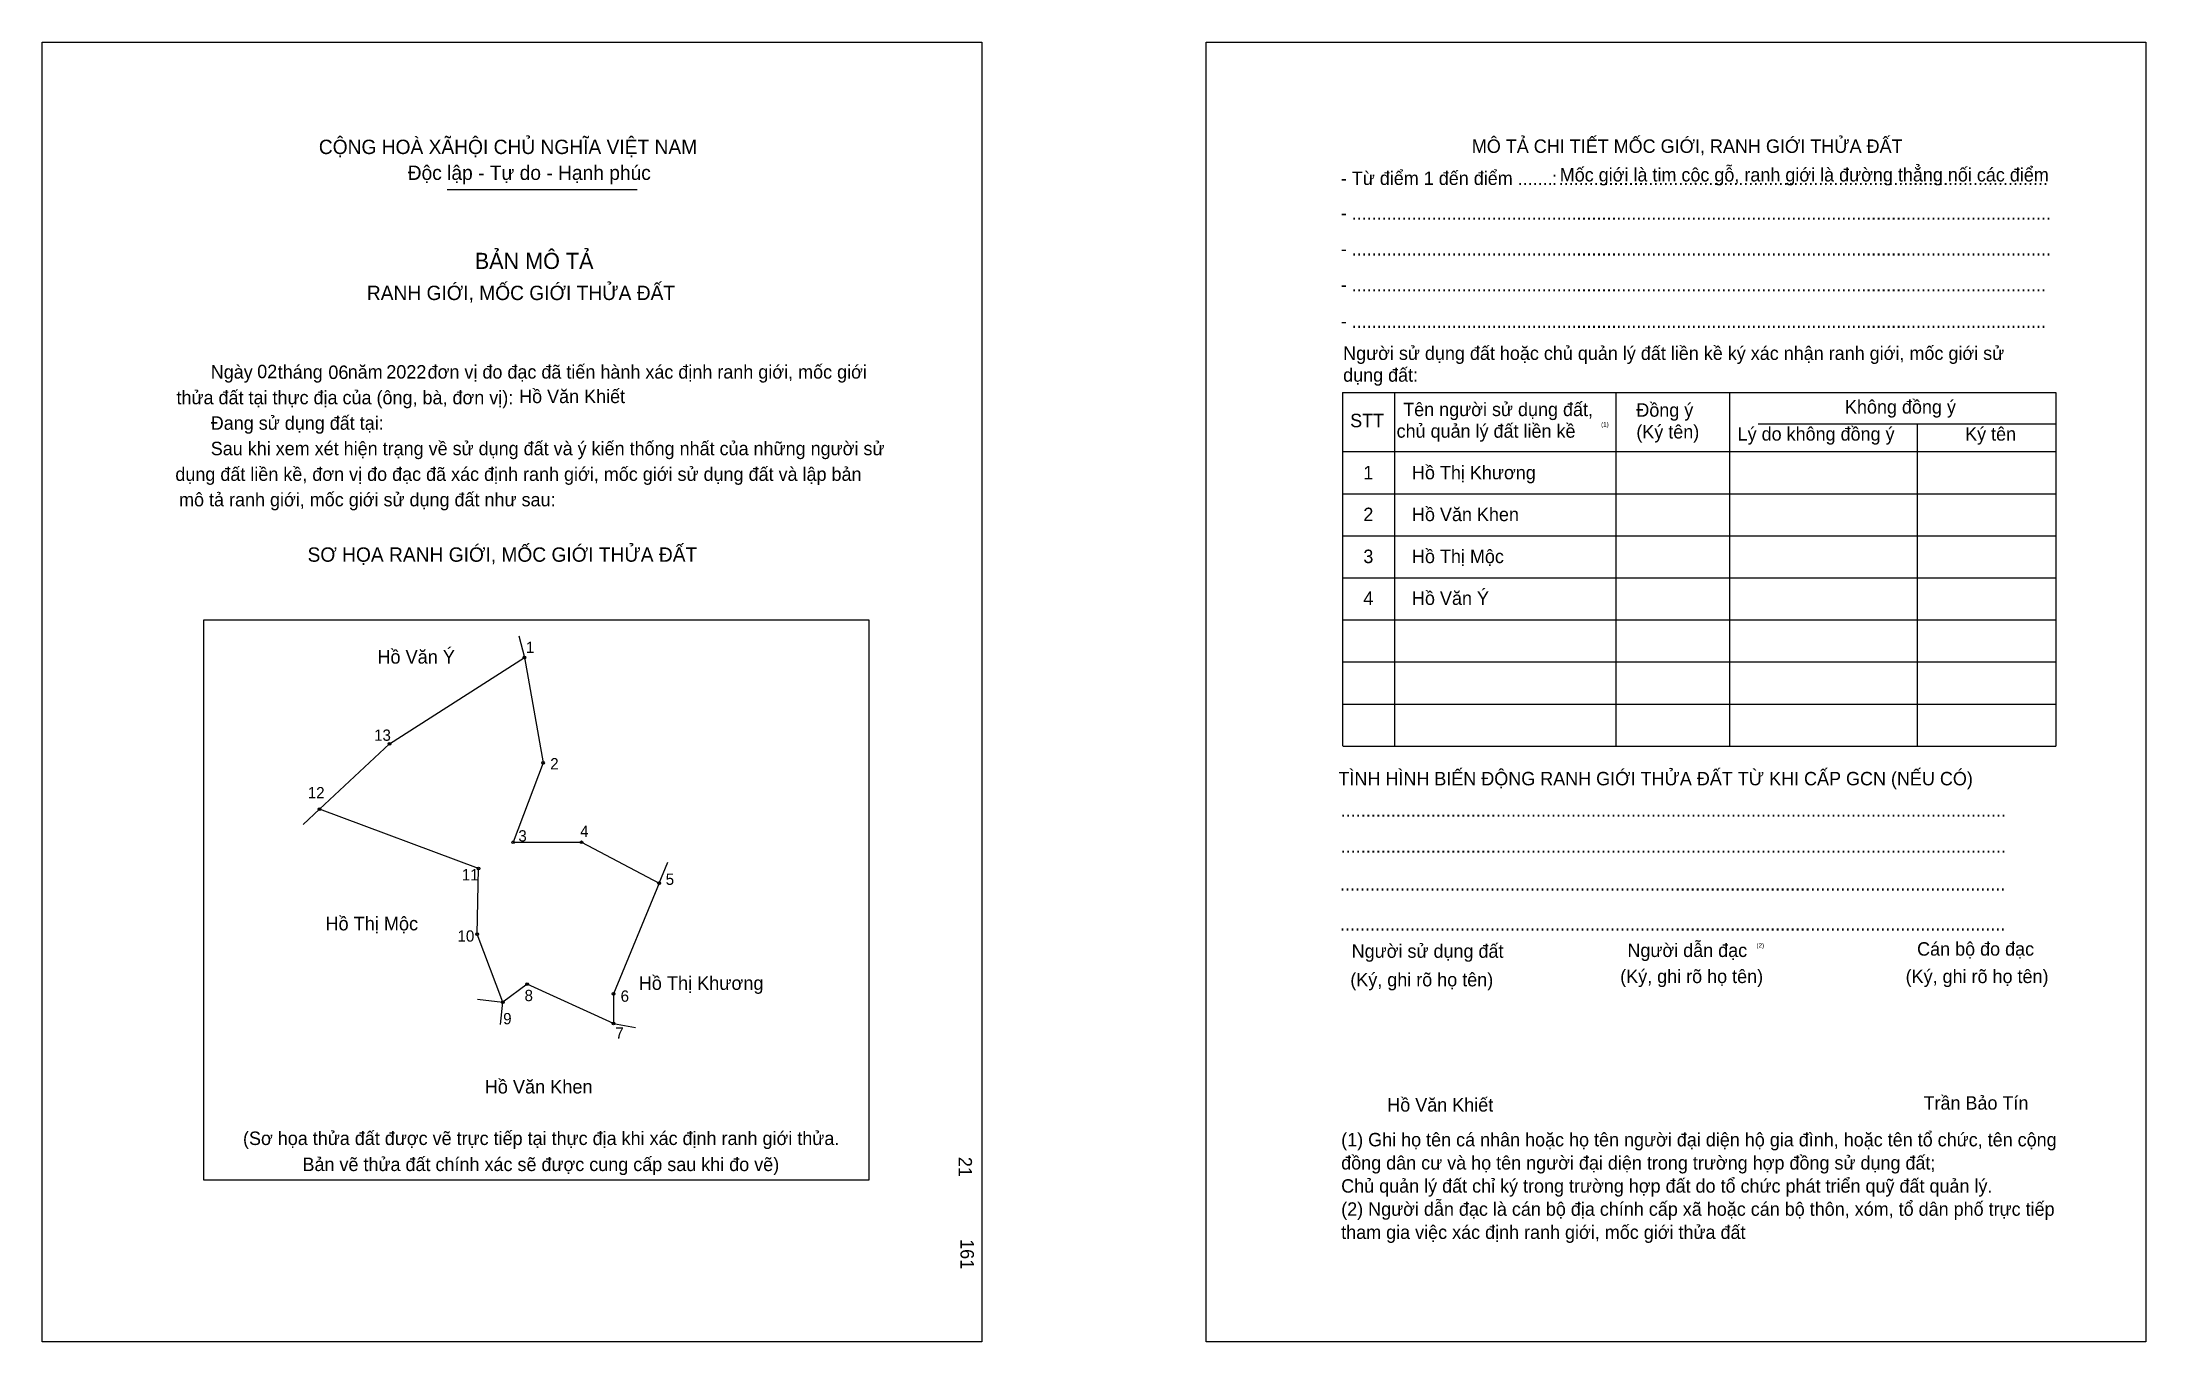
# Model space of a CAD drawing. Extents: x 546975 to 548057, y 1825980 to 1826648.
import ezdxf

# ---------------------------------------------------------------- set-up
doc = ezdxf.new("R2010")
doc.units = 0
for name, color, linetype in [('bmtKhungInTrang1', 7, 'Continuous'), ('bmtKhungInTrang2', 7, 'Continuous'), ('bmtNoiDung', 7, 'Continuous'), ('bmtTemplate', 7, 'Continuous'), ('CanhThua', 7, 'Continuous'), ('MocDinhThua', 7, 'Continuous'), ('RauThua', 7, 'Continuous'), ('SoHieuDinhThua', 7, 'Continuous'), ('TenChuLanCan', 7, 'Continuous')]:
    doc.layers.add(name, color=color, linetype=linetype)

msp = doc.modelspace()

# ---------------------------------------------------------------- linework, layer by layer
at = {"layer": 'bmtKhungInTrang1'}
msp.add_lwpolyline([(546975.1, 1826648.4), (547458.4, 1826648.4), (547458.4, 1825979.8), (546975.1, 1825979.8)], close=True, dxfattribs=at)
at = {"layer": 'bmtKhungInTrang2'}
msp.add_lwpolyline([(547573.7, 1826648.4), (548057.1, 1826648.4), (548057.1, 1825979.8), (547573.7, 1825979.8)], close=True, dxfattribs=at)
at = {"layer": 'bmtTemplate'}
for p, q in [((547183.4, 1826572.6), (547281.1, 1826572.6)), ((547670.7, 1826468.1), (547670.7, 1826286.3)), ((547784.4, 1826468.1), (547784.4, 1826286.3)), ((547842.9, 1826468.3), (547842.9, 1826286.3)), ((548010.8, 1826468.1), (548010.8, 1826286.3)), ((547857.7, 1826452.1), (548010.8, 1826452.1)), ((547644.2, 1826437.8), (548010.8, 1826437.8)), ((547644.2, 1826416.1), (548010.8, 1826416.1)), ((547644.2, 1826394.5), (548010.8, 1826394.5)), ((547644.2, 1826372.9), (548010.8, 1826372.9)), ((547644.2, 1826351.2), (548010.8, 1826351.2)), ((547644.2, 1826329.6), (548010.8, 1826329.6)), ((547644.2, 1826307.9), (548010.8, 1826307.9)), ((547644.2, 1826286.3), (548010.8, 1826286.3))]:
    msp.add_line(p, q, dxfattribs=at)
for points in [[(547643.9, 1826468.1), (548010.8, 1826468.1)], [(547643.9, 1826468.1), (547643.9, 1826286.3)], [(547939.4, 1826451.8), (547939.4, 1826286.3)]]:
    msp.add_lwpolyline(points, dxfattribs=at)
msp.add_lwpolyline([(547058.2, 1826063.1), (547058.2, 1826351.2), (547400.2, 1826351.2), (547400.2, 1826063.1)], close=True, dxfattribs=at)
at = {"layer": 'CanhThua'}
for p, q in [((547153.7, 1826287.4), (547223.1, 1826331.8)), ((547223.1, 1826331.8), (547232.7, 1826277.7)), ((547117.7, 1826253.8), (547153.7, 1826287.4)), ((547232.7, 1826277.7), (547217.3, 1826236.8)), ((547199.5, 1826223.3), (547117.7, 1826253.8)), ((547217.3, 1826236.8), (547252.5, 1826236.8)), ((547252.5, 1826236.8), (547292.4, 1826215.8)), ((547198.8, 1826189.6), (547199.5, 1826223.3)), ((547292.4, 1826215.8), (547269, 1826158.8)), ((547212.1, 1826154.6), (547198.8, 1826189.6)), ((547224.6, 1826163.8), (547212.1, 1826154.6)), ((547268.9, 1826143.6), (547224.6, 1826163.8)), ((547269, 1826158.8), (547268.9, 1826143.6))]:
    msp.add_line(p, q, dxfattribs=at)
at = {"layer": 'MocDinhThua'}
for centre in [(547223.1, 1826331.8), (547153.7, 1826287.4), (547232.7, 1826277.7), (547117.7, 1826253.8), (547217.3, 1826236.8), (547252.5, 1826236.8), (547199.5, 1826223.3), (547292.4, 1826215.8), (547198.8, 1826189.6), (547224.6, 1826163.8), (547212.1, 1826154.6), (547269, 1826158.8), (547268.9, 1826143.6)]:
    msp.add_circle(centre, 0.697, dxfattribs=at)
at = {"layer": 'RauThua'}
for p, q in [((547220.2, 1826343), (547223.1, 1826331.8)), ((547109.3, 1826245.9), (547117.7, 1826253.8)), ((547292.4, 1826215.8), (547296.9, 1826226.6)), ((547199, 1826156.2), (547212.1, 1826154.6)), ((547210.8, 1826143.1), (547212.1, 1826154.6)), ((547268.9, 1826143.6), (547280.3, 1826141.5))]:
    msp.add_line(p, q, dxfattribs=at)

# ---------------------------------------------------------------- texts
at = {"layer": 'bmtNoiDung'}
for s, height, p in [('02', 6.92, (547085.7, 1826475.5)), ('06', 6.92, (547122.3, 1826475.1)), ('2022', 6.92, (547152.1, 1826475.3)), ('Hồ Văn Khiết', 6.916, (547220.4, 1826462.7)), ('1', 6.92, (547654.6, 1826423.5)), ('Hồ Thị Khương ', 6.916, (547679.6, 1826423.5)), ('2', 6.92, (547654.6, 1826402)), ('Hồ Văn Khen ', 6.916, (547679.6, 1826402)), ('3', 6.92, (547654.6, 1826380.4)), ('Hồ Thị Mộc ', 6.916, (547679.6, 1826380.4)), ('4', 6.92, (547654.6, 1826358.9)), ('Hồ Văn Ý ', 6.92, (547679.6, 1826358.9)), ('Hồ Văn Khiết', 6.916, (547666.9, 1826098.3))]:
    msp.add_text(s, height=height, dxfattribs=at).set_placement(p)
for s, p in [('21', (547446.4, 1826075)), ('161', (547447.4, 1826032.7))]:
    msp.add_text(s, height=6.92, rotation=270, dxfattribs=at).set_placement(p)
at = {"layer": 'bmtTemplate'}
for s, height, p in [('CỘNG HOÀ XÃHỘI CHỦ NGHĨA VIỆT NAM', 7.377, (547117.4, 1826590.8)), ('MÔ TẢ CHI TIẾT MỐC GIỚI, RANH GIỚI THỬA ĐẤT', 6.914, (547710.4, 1826591.4)), ('Độc lập - Tự do - Hạnh phúc', 7.377, (547163.1, 1826577.5)), ('Mốc giới là tim cộc gỗ, ranh giới là đường thẳng nối các điểm', 6.914, (547755.6, 1826576.7)), ('- Từ điểm 1 đến điểm .......', 6.914, (547643, 1826574.9)), (':', 6.91, (547751.6, 1826574.9)), ('..................................................................................................', 6.914, (547755, 1826574.9)), ('- ............................................................................................................................................', 6.9136, (547643, 1826557)), ('BẢN MÔ TẢ', 8.3, (547197.6, 1826531.7)), ('- ............................................................................................................................................', 6.9136, (547643, 1826538.6)), ('RANH GIỚI, MỐC GIỚI THỬA ĐẤT', 7.377, (547142.1, 1826515.7)), ('- ...........................................................................................................................................', 6.9136, (547643, 1826520.2)), ('- ...........................................................................................................................................', 6.9136, (547643, 1826501.4)), ('Người sử dụng đất hoặc chủ quản lý đất liền kề ký xác nhận ranh giới, mốc giới sử', 6.914, (547644.2, 1826484.9)), ('Ngày     tháng     năm         đơn vị đo đạc đã tiến hành xác định ranh giới, mốc giới ', 6.916, (547061.8, 1826475.3)), ('dụng đất:', 6.91, (547644.2, 1826473.7)), ('thửa đất tại thực địa của (ông, bà, đơn vị):', 6.916, (547044.2, 1826462.1)), ('Đang sử dụng đất tại:', 6.916, (547061.8, 1826449)), ('STT', 6.91, (547647.8, 1826450.3)), ('Tên người sử dụng đất,', 6.914, (547675.1, 1826456)), ('Đồng ý', 6.91, (547795, 1826455.7)), ('Không đồng ý', 6.914, (547902.3, 1826457.3)), ('chủ quản lý đất liền kề', 6.914, (547671.7, 1826444.9)), ('(1)', 2.31, (547776.9, 1826450.6)), ('(Ký tên)', 6.91, (547795, 1826444.5)), ('Lý do không đồng ý', 6.914, (547847.1, 1826443.4)), ('Ký tên', 6.91, (547964.1, 1826443.4)), ('Sau khi xem xét hiện trạng về sử dụng đất và ý kiến thống nhất của những người sử ', 6.916, (547061.8, 1826435.9)), ('dụng đất liền kề, đơn vị đo đạc đã xác định ranh giới, mốc giới sử dụng đất và lập bản', 6.916, (547043.6, 1826422.7)), ('mô tả ranh giới, mốc giới sử dụng đất như sau:', 6.916, (547045.5, 1826409.6)), ('SƠ HỌA RANH GIỚI, MỐC GIỚI THỬA ĐẤT', 7.377, (547111.6, 1826381.1)), ('TÌNH HÌNH BIẾN ĐỘNG RANH GIỚI THỬA ĐẤT TỪ KHI CẤP GCN (NẾU CÓ)', 6.914, (547641.8, 1826266.1)), ('.....................................................................................................................................', 6.924, (547643, 1826249.9)), ('.....................................................................................................................................', 6.924, (547643, 1826231.5)), ('.....................................................................................................................................', 6.924, (547642.6, 1826212)), ('.....................................................................................................................................', 6.924, (547642.6, 1826191.4)), ('Người sử dụng đất', 6.914, (547648.6, 1826177.4)), ('Người dẫn đạc', 6.914, (547790.4, 1826177.8)), ('(2)', 2.31, (547856.8, 1826182.6)), ('Cán bộ đo đạc', 6.914, (547939.4, 1826178.5)), ('(Ký, ghi rõ họ tên)', 6.914, (547647.9, 1826162.7)), ('(Ký, ghi rõ họ tên)', 6.914, (547786.7, 1826164.4)), ('(Ký, ghi rõ họ tên)', 6.914, (547933.5, 1826164.4)), ('Trần Bảo Tín', 6.914, (547942.7, 1826099.3)), ('(Sơ họa thửa đất được vẽ trực tiếp tại thực địa khi xác định ranh giới thửa.', 6.916, (547078.4, 1826081.1)), ('(1) Ghi họ tên cá nhân hoặc họ tên người đại diện hộ gia đình, hoặc tên tổ chức, tên cộng', 6.914, (547643.2, 1826080.4)), ('đồng dân cư và họ tên người đại diện trong trường hợp đồng sử dụng đất;', 6.914, (547643.2, 1826068.5)), ('Bản vẽ thửa đất chính xác sẽ được cung cấp sau khi đo vẽ)', 6.916, (547109, 1826067.7)), ('Chủ quản lý đất chỉ ký trong trường hợp đất do tổ chức phát triển quỹ đất quản lý.', 6.914, (547643.2, 1826056.6)), ('(2) Người dẫn đạc là cán bộ địa chính cấp xã hoặc cán bộ thôn, xóm, tổ dân phố trực tiếp', 6.914, (547643.2, 1826044.7)), ('tham gia việc xác định ranh giới, mốc giới thửa đất', 6.914, (547643.2, 1826032.8))]:
    msp.add_text(s, height=height, dxfattribs=at).set_placement(p)
at = {"layer": 'SoHieuDinhThua'}
for s, p in [('1', (547223.9, 1826334.2)), ('13', (547145.8, 1826289)), ('2', (547236.4, 1826274.3)), ('12', (547111.7, 1826259.4)), ('3', (547220, 1826237.2)), ('4', (547251.8, 1826239.6)), ('11', (547190.9, 1826217.2)), ('5', (547295.8, 1826214.9)), ('10', (547188.7, 1826185.7)), ('8', (547223.2, 1826155.1)), ('6', (547272.6, 1826154.8)), ('9', (547212.2, 1826143.2)), ('7', (547269.9, 1826135.8))]:
    msp.add_text(s, height=5.81, dxfattribs=at).set_placement(p)
at = {"layer": 'TenChuLanCan'}
for s, height, p in [('Hồ Văn Ý', 6.97, (547147.5, 1826328.7)), ('Hồ Thị Mộc', 6.97, (547120.8, 1826191.5)), ('Hồ Thị Khương', 6.973, (547281.9, 1826160.9)), ('Hồ Văn Khen', 6.973, (547202.7, 1826107.6))]:
    msp.add_text(s, height=height, dxfattribs=at).set_placement(p)

doc.saveas('drawing.dxf')
